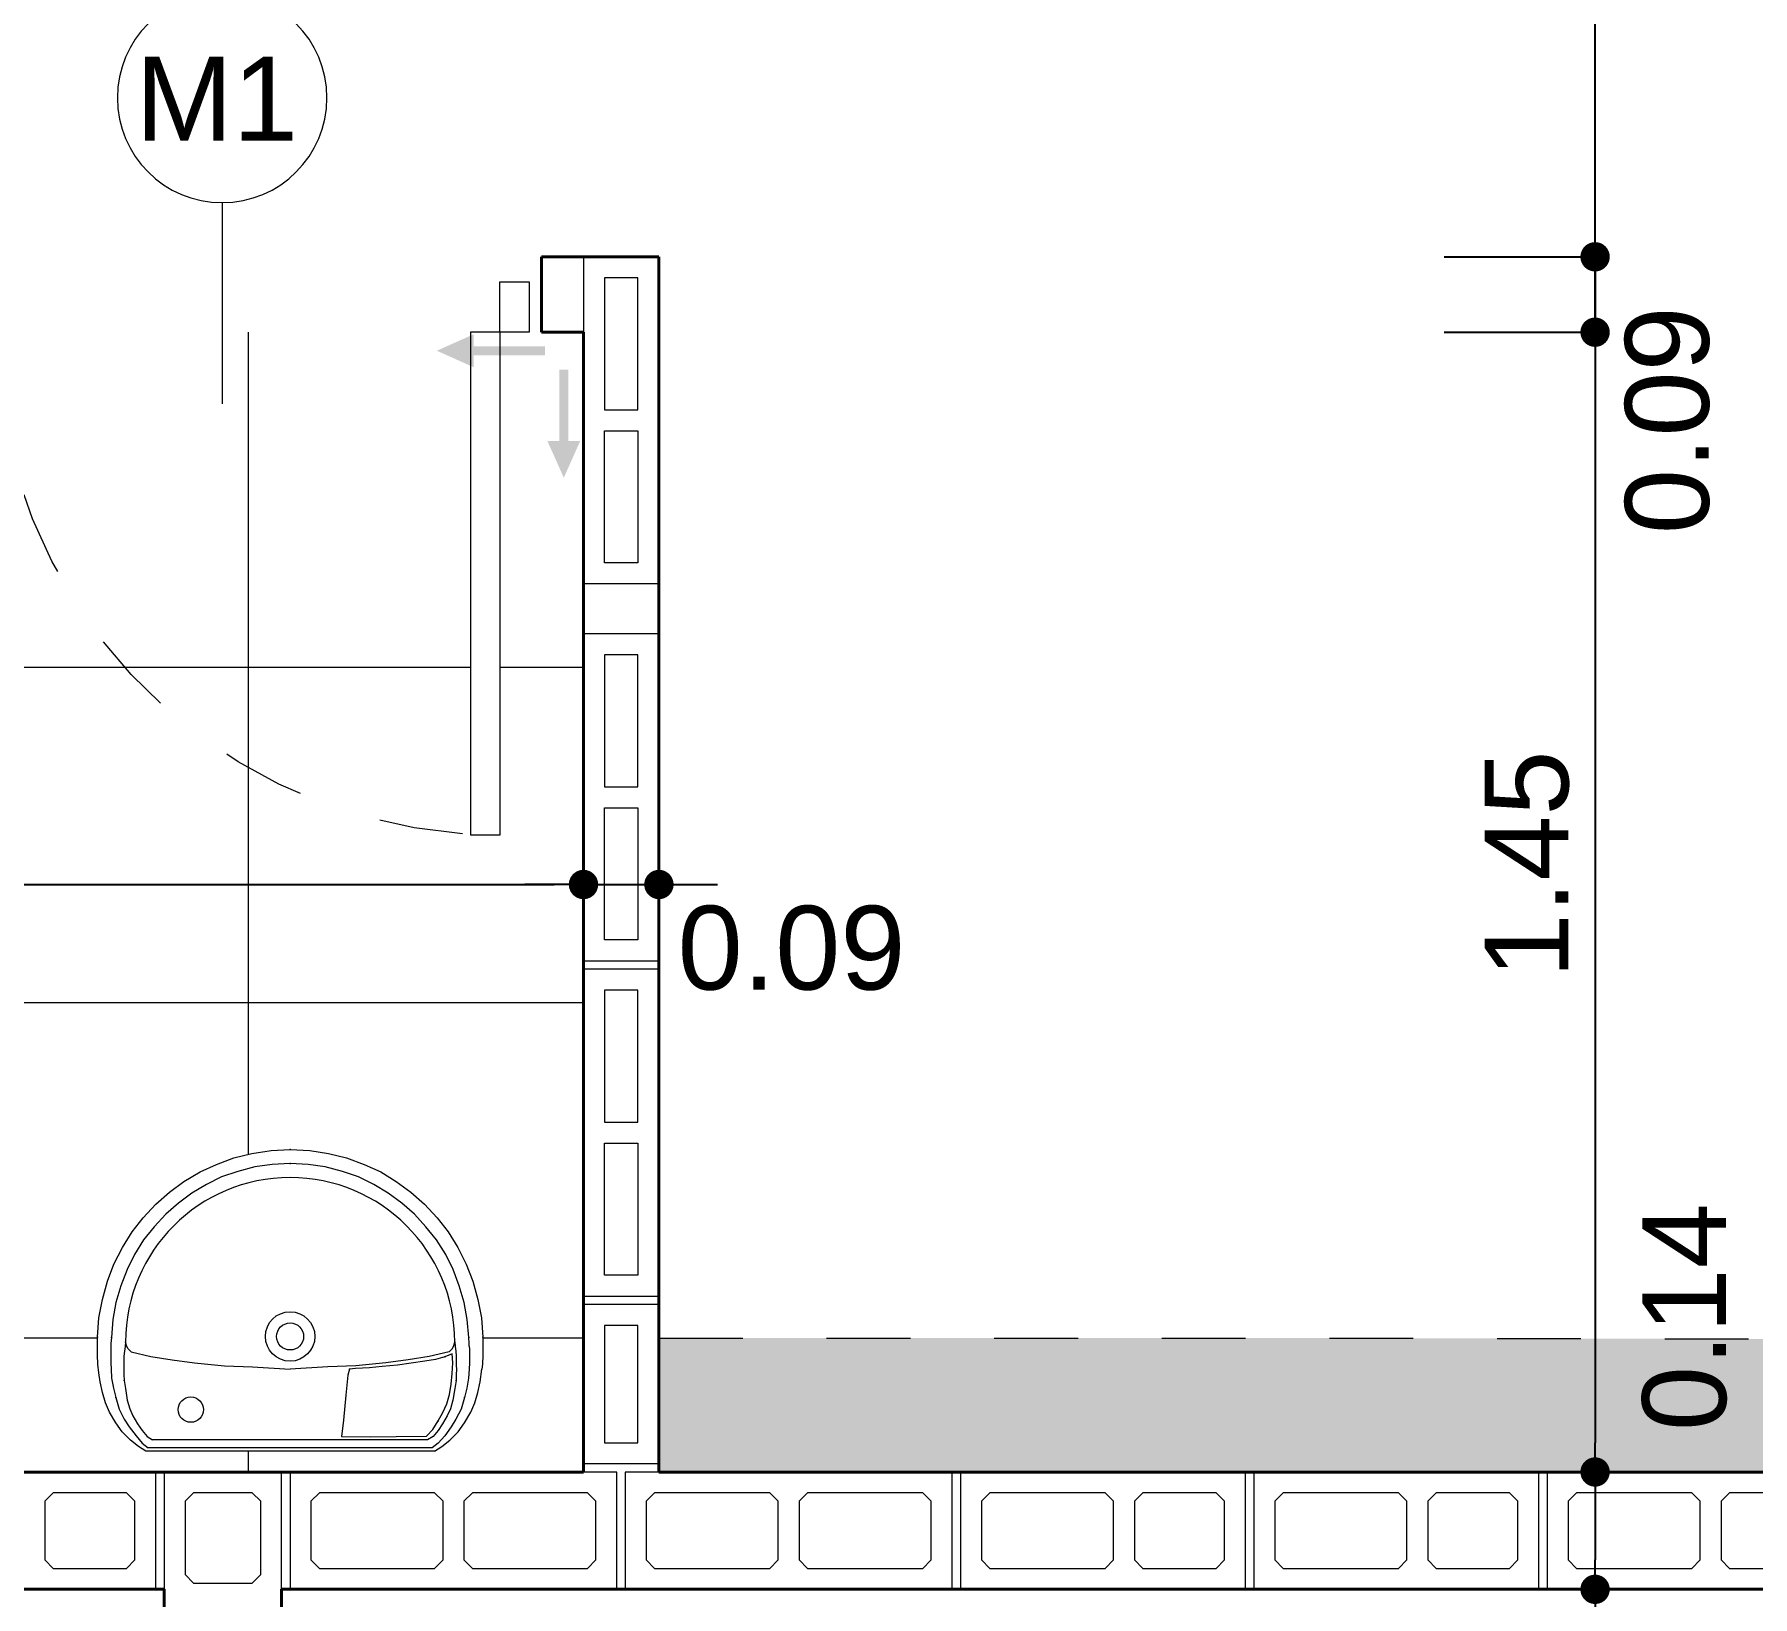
# Model space of a CAD drawing. Header units: millimetres. Extents: x 173 to 410, y -14 to 183.
# Drawn here: x 343.745 to 345.795, y -0.789 to 1.075 of the extents above; entities that cross this region are included whole.
import ezdxf
from ezdxf.enums import TextEntityAlignment as Align

# ---------------------------------------------------------------- set-up
doc = ezdxf.new("R2010")
doc.units = ezdxf.units.MM
doc.linetypes.add('HIDDEN', pattern=[0.05, 0.025, -0.025])
doc.layers.get('0').update_dxf_attribs({"color": 4})
for name, color, linetype, lineweight in [('ARQ Alvenaria', 201, 'Continuous', 40), ('ARQ Anotações', 2, 'Continuous', 5), ('ARQ Caixilharia', 140, 'Continuous', 9), ('ARQ Equipamento', 4, 'Continuous', 18), ('ARQ Hachuras', 8, 'Continuous', 5), ('ARQ Projeções', 144, 'HIDDEN', 5)]:
    doc.layers.add(name, color=color, linetype=linetype, lineweight=lineweight)
doc.layers.add('ARQ Forros', color=7, linetype='HIDDEN', lineweight=5, true_color=0xcacaca)
doc.layers.add('ARQ Pisos', color=9, linetype='Continuous', lineweight=5, true_color=0x808080)
doc.styles.get("Standard").update_dxf_attribs({"font": 'arial.ttf'})
doc.dimstyles.new('Executivo 1-50', dxfattribs={"dimtxt": 0.1, "dimasz": 0.035, "dimexe": 0, "dimexo": 0.0625, "dimgap": 0.03, "dimtad": 1, "dimzin": 0, "dimdsep": 46, "dimtxsty": 'Standard', "dimblk": 'DOT', "dimcen": 0.09, "dimclrd": 8, "dimclre": 8, "dimadec": 0, "dimazin": 0, "dimtfac": 1, "dimtix": 1, "dimtmove": 2, "dimatfit": 3, "dimldrblk": 'DOT', "dimfxl": 0.18, "dimfxlon": 1, "dimtolj": 1, "dimtzin": 0, "dimarcsym": 0})

# ---------------------------------------------------------------- blocks, each defined once
blk = doc.blocks.new('L910')
at = {"layer": 'ARQ Equipamento', "lineweight": 13}
for p, q in [((-0.1723, 0), (-0.181, -0.0056)), ((-0.1723, 0), (0.1723, 0)), ((0.1723, 0), (0.181, -0.0056)), ((-0.1905, -0.0128), (-0.2004, -0.0231)), ((-0.1922, -0.0287), (-0.1846, -0.0182)), ((-0.181, -0.0056), (-0.1905, -0.0128)), ((-0.1846, -0.0182), (-0.1767, -0.0094)), ((-0.1767, -0.0094), (-0.1694, -0.0038)), ((-0.1766, -0.0245), (-0.1706, -0.0173)), ((-0.1706, -0.0173), (-0.164, -0.0134)), ((-0.1627, -0.0176), (-0.1703, -0.0257)), ((-0.1694, -0.0038), (0.1694, -0.0038)), ((-0.164, -0.0134), (0.164, -0.0134)), ((-0.1266, -0.0172), (-0.1627, -0.0176)), ((-0.0955, -0.0169), (-0.1266, -0.0172)), ((-0.0613, -0.0172), (-0.0955, -0.0169)), ((-0.0635, -0.0367), (-0.0613, -0.0172)), ((0.1706, -0.0173), (0.164, -0.0134)), ((0.1767, -0.0094), (0.1694, -0.0038)), ((0.1766, -0.0245), (0.1706, -0.0173)), ((0.1836, -0.018), (0.1767, -0.0094)), ((0.181, -0.0056), (0.1905, -0.0128)), ((0.1922, -0.0287), (0.1836, -0.018)), ((0.1905, -0.0128), (0.2004, -0.0231)), ((-0.2079, -0.0338), (-0.2155, -0.0464)), ((-0.2004, -0.0231), (-0.2079, -0.0338)), ((-0.2039, -0.0501), (-0.1978, -0.0382)), ((-0.1978, -0.0382), (-0.1922, -0.0287)), ((-0.1875, -0.042), (-0.1819, -0.0323)), ((-0.1766, -0.0361), (-0.1822, -0.0458)), ((-0.1819, -0.0323), (-0.1766, -0.0245)), ((-0.1703, -0.0257), (-0.1766, -0.0361)), ((-0.0663, -0.0668), (-0.0635, -0.0367)), ((0.1819, -0.0323), (0.1766, -0.0245)), ((0.1875, -0.042), (0.1819, -0.0323)), ((0.1978, -0.0382), (0.1922, -0.0287)), ((0.2039, -0.0501), (0.1978, -0.0382)), ((0.2004, -0.0231), (0.2079, -0.0338)), ((0.2079, -0.0338), (0.2155, -0.0464)), ((-0.2203, -0.0577), (-0.2239, -0.0699)), ((-0.2155, -0.0464), (-0.2203, -0.0577)), ((-0.2081, -0.064), (-0.2039, -0.0501)), ((-0.1966, -0.0746), (-0.1943, -0.0606)), ((-0.1943, -0.0606), (-0.1914, -0.0502)), ((-0.1914, -0.0502), (-0.1875, -0.042)), ((-0.1869, -0.0562), (-0.1901, -0.0675)), ((-0.1822, -0.0458), (-0.1869, -0.0562)), ((0.1914, -0.0502), (0.1875, -0.042)), ((0.1943, -0.0606), (0.1914, -0.0502)), ((0.1966, -0.0746), (0.1943, -0.0606)), ((0.2081, -0.064), (0.2039, -0.0501)), ((0.2155, -0.0464), (0.2203, -0.0577)), ((0.2203, -0.0577), (0.2239, -0.0699)), ((-0.2239, -0.0699), (-0.2266, -0.0827)), ((-0.213, -0.0869), (-0.2107, -0.0749)), ((-0.2107, -0.0749), (-0.2081, -0.064)), ((-0.1979, -0.0843), (-0.1966, -0.0746)), ((-0.192, -0.08), (-0.1932, -0.0926)), ((-0.1901, -0.0675), (-0.192, -0.08)), ((-0.0688, -0.0904), (-0.0663, -0.0668)), ((0.1979, -0.0843), (0.1966, -0.0746)), ((0.2107, -0.0749), (0.2081, -0.064)), ((0.213, -0.0869), (0.2107, -0.0749)), ((0.2239, -0.0699), (0.2266, -0.0827)), ((-0.2294, -0.1036), (-0.2287, -0.0979)), ((-0.2266, -0.0827), (-0.2287, -0.0979)), ((-0.2139, -0.1052), (-0.2135, -0.0978)), ((-0.2135, -0.0978), (-0.213, -0.0869)), ((-0.1985, -0.0974), (-0.1982, -0.0915)), ((-0.1982, -0.1024), (-0.1985, -0.0974)), ((-0.1982, -0.0915), (-0.1979, -0.0843)), ((-0.1982, -0.1078), (-0.1982, -0.1024)), ((-0.1932, -0.0926), (-0.1941, -0.1051)), ((-0.1282, -0.1026), (-0.11, -0.1007)), ((-0.1142, -0.1053), (-0.0784, -0.1016)), ((-0.11, -0.1007), (-0.0946, -0.0992)), ((-0.0946, -0.0992), (-0.0779, -0.0985)), ((-0.0784, -0.1016), (-0.045, -0.1003)), ((-0.0779, -0.0985), (-0.071, -0.0976)), ((-0.071, -0.0976), (-0.0688, -0.0904)), ((-0.045, -0.1003), (0, -0.0979)), ((0.045, -0.1003), (0, -0.0979)), ((0.0784, -0.1016), (0.045, -0.1003)), ((0.1142, -0.1053), (0.0784, -0.1016)), ((0.1982, -0.0915), (0.1979, -0.0843)), ((0.1985, -0.0974), (0.1982, -0.0915)), ((0.1982, -0.1024), (0.1985, -0.0974)), ((0.1982, -0.1078), (0.1982, -0.1024)), ((0.2135, -0.0978), (0.213, -0.0869)), ((0.2139, -0.1052), (0.2135, -0.0978)), ((0.2266, -0.0827), (0.2282, -0.0934)), ((0.2282, -0.0934), (0.2294, -0.1036)), ((-0.23, -0.1144), (-0.2294, -0.1036)), ((-0.23, -0.1252), (-0.23, -0.1144)), ((-0.214, -0.1138), (-0.2139, -0.1052)), ((-0.2139, -0.1214), (-0.214, -0.1138)), ((-0.2138, -0.1252), (-0.2139, -0.1214)), ((-0.1982, -0.1132), (-0.1982, -0.1078)), ((-0.1976, -0.1192), (-0.1982, -0.1132)), ((-0.197, -0.1246), (-0.1976, -0.1192)), ((-0.1933, -0.122), (-0.195, -0.1249)), ((-0.1941, -0.1051), (-0.1935, -0.1161)), ((-0.1935, -0.1161), (-0.1844, -0.1123)), ((-0.1897, -0.1184), (-0.1933, -0.122)), ((-0.1897, -0.1184), (-0.166, -0.113)), ((-0.1844, -0.1123), (-0.1734, -0.1092)), ((-0.1734, -0.1092), (-0.1609, -0.1073)), ((-0.166, -0.113), (-0.1407, -0.1087)), ((-0.1609, -0.1073), (-0.1445, -0.1048)), ((-0.1445, -0.1048), (-0.1282, -0.1026)), ((-0.1407, -0.1087), (-0.1142, -0.1053)), ((0.1407, -0.1087), (0.1142, -0.1053)), ((0.166, -0.113), (0.1407, -0.1087)), ((0.1897, -0.1184), (0.166, -0.113)), ((0.1897, -0.1184), (0.1933, -0.122)), ((0.1933, -0.122), (0.195, -0.1249)), ((0.197, -0.1246), (0.1976, -0.1192)), ((0.1976, -0.1192), (0.1982, -0.1132)), ((0.1982, -0.1132), (0.1982, -0.1078)), ((0.2138, -0.1252), (0.2139, -0.1214)), ((0.214, -0.1138), (0.2139, -0.1052)), ((0.2139, -0.1214), (0.214, -0.1138)), ((0.2294, -0.1036), (0.23, -0.1144)), ((0.23, -0.1144), (0.23, -0.1252)), ((-0.23, -0.136), (-0.23, -0.1252)), ((-0.2282, -0.1588), (-0.23, -0.136)), ((-0.2138, -0.1252), (-0.2138, -0.1282)), ((-0.2138, -0.1282), (-0.2132, -0.1354)), ((-0.2132, -0.1354), (-0.2114, -0.157)), ((-0.1964, -0.13), (-0.197, -0.1246)), ((-0.195, -0.1249), (-0.1964, -0.13)), ((0.195, -0.1249), (0.1964, -0.13)), ((0.1964, -0.13), (0.197, -0.1246)), ((0.2114, -0.157), (0.2132, -0.1354)), ((0.2132, -0.1354), (0.2138, -0.1282)), ((0.2138, -0.1282), (0.2138, -0.1252)), ((0.23, -0.136), (0.2282, -0.1588)), ((0.23, -0.1252), (0.23, -0.136)), ((-0.224, -0.181), (-0.2282, -0.1588)), ((-0.2114, -0.157), (-0.2078, -0.1774)), ((0.2078, -0.1774), (0.2114, -0.157)), ((0.2282, -0.1588), (0.224, -0.181)), ((-0.218, -0.2027), (-0.224, -0.181)), ((-0.2078, -0.1774), (-0.2018, -0.1973)), ((0.2018, -0.1973), (0.2078, -0.1774)), ((0.224, -0.181), (0.218, -0.2027)), ((-0.2102, -0.2231), (-0.218, -0.2027)), ((-0.2018, -0.1973), (-0.1946, -0.2165)), ((0.1946, -0.2165), (0.2018, -0.1973)), ((0.218, -0.2027), (0.2102, -0.2231)), ((-0.2, -0.2429), (-0.2102, -0.2231)), ((-0.1946, -0.2165), (-0.1856, -0.2345)), ((0.1856, -0.2345), (0.1946, -0.2165)), ((0.2102, -0.2231), (0.2, -0.2429)), ((-0.1886, -0.2615), (-0.2, -0.2429)), ((-0.1856, -0.2345), (-0.1748, -0.2519)), ((0.1748, -0.2519), (0.1856, -0.2345)), ((0.2, -0.2429), (0.1886, -0.2615)), ((-0.1754, -0.2783), (-0.1886, -0.2615)), ((-0.1748, -0.2519), (-0.1621, -0.2675)), ((0.1621, -0.2675), (0.1748, -0.2519)), ((0.1886, -0.2615), (0.1754, -0.2783)), ((-0.1603, -0.2945), (-0.1754, -0.2783)), ((-0.1621, -0.2675), (-0.1483, -0.2825)), ((-0.1483, -0.2825), (-0.1333, -0.2957)), ((0.1333, -0.2957), (0.1483, -0.2825)), ((0.1483, -0.2825), (0.1621, -0.2675)), ((0.1754, -0.2783), (0.1603, -0.2945)), ((-0.1441, -0.309), (-0.1603, -0.2945)), ((-0.1333, -0.2957), (-0.1171, -0.3078)), ((0.1171, -0.3078), (0.1333, -0.2957)), ((0.1603, -0.2945), (0.1441, -0.309)), ((-0.1267, -0.3216), (-0.1441, -0.309)), ((-0.1081, -0.333), (-0.1267, -0.3216)), ((-0.1171, -0.3078), (-0.0997, -0.318)), ((-0.0997, -0.318), (-0.0817, -0.327)), ((-0.0817, -0.327), (-0.0625, -0.3336)), ((0.0625, -0.3336), (0.0817, -0.327)), ((0.0817, -0.327), (0.0997, -0.318)), ((0.0997, -0.318), (0.1171, -0.3078)), ((0.1267, -0.3216), (0.1075, -0.333)), ((0.1441, -0.309), (0.1267, -0.3216)), ((-0.0883, -0.342), (-0.1081, -0.333)), ((-0.0673, -0.3498), (-0.0883, -0.342)), ((-0.0625, -0.3336), (-0.042, -0.339)), ((-0.042, -0.339), (-0.0216, -0.342)), ((-0.0216, -0.342), (0, -0.3432)), ((0, -0.3432), (0.0216, -0.342)), ((0.0216, -0.342), (0.042, -0.339)), ((0.042, -0.339), (0.0625, -0.3336)), ((0.0877, -0.342), (0.0673, -0.3498)), ((0.1075, -0.333), (0.0877, -0.342)), ((-0.0456, -0.3552), (-0.0673, -0.3498)), ((-0.0234, -0.3588), (-0.0456, -0.3552)), ((0, -0.36), (-0.0234, -0.3588)), ((0.0228, -0.3588), (0, -0.36)), ((0.0456, -0.3552), (0.0228, -0.3588)), ((0.0673, -0.3498), (0.0456, -0.3552))]:
    blk.add_line(p, q, dxfattribs=at)
for centre, radius in [((0.1185, -0.0494), 0.0151), ((0, -0.1367), 0.0295), ((0, -0.1367), 0.0161)]:
    blk.add_circle(centre, radius, dxfattribs=at)
blk.add_arc((0, -0.13), 0.1964, 180, 360, dxfattribs=at)
for p in [(-0.1766, -0.0361), (-0.2081, -0.064), (0.2081, -0.064), (-0.1979, -0.0843), (-0.071, -0.0976), (0.1979, -0.0843), (-0.1844, -0.1123), (-0.23, -0.136), (-0.2132, -0.1354), (-0.1964, -0.13), (0.1964, -0.13), (0.2132, -0.1354), (0.23, -0.136), (0, -0.3432), (0, -0.36)]:
    blk.add_point(p, dxfattribs=at)
blk = doc.blocks.new('_DOT')
at = {"color": 0, "linetype": 'ByBlock', "lineweight": -2}
blk.add_line((-0.5, 0), (-1, 0), dxfattribs=at)
at = {"color": 0, "linetype": 'ByBlock', "const_width": 0.5}
blk.add_lwpolyline([(-0.25, 0, 1), (0.25, 0, 1)], format="xyb", close=True, dxfattribs=at)
blk = doc.blocks.new('*D1937')
at = {"layer": 'ARQ Anotações', "color": 8, "lineweight": -2, "transparency": 16777216}
for p, q in [((342.1906, 0.2381), (342.1906, 0.0606)), ((342.2256, 0.0606), (344.3656, 0.0606)), ((344.4006, 0.0281), (344.4006, 0.0606))]:
    blk.add_line(p, q, dxfattribs=at)
at = {"layer": 'Defpoints', "color": 0, "transparency": 16777216}
for p in [(342.1906, 0.3006), (344.4006, 0.0606), (344.4006, -0.0344)]:
    blk.add_point(p, dxfattribs=at)
at = {"layer": 'ARQ Anotações', "color": 8, "lineweight": -2, "transparency": 16777216, "xscale": 0.035, "yscale": 0.035, "zscale": 0.035, "rotation": 180}
blk.add_blockref('_DOT', (342.1906, 0.0606), dxfattribs=at)
at = {"layer": 'ARQ Anotações', "color": 8, "lineweight": -2, "transparency": 16777216, "xscale": 0.035, "yscale": 0.035, "zscale": 0.035}
blk.add_blockref('_DOT', (344.4006, 0.0606), dxfattribs=at)
at = {"layer": 'ARQ Anotações', "color": 0, "transparency": 16777216, "insert": (343.2956, 0.1408), "char_height": 0.1, "attachment_point": 5}
blk.add_mtext('\\A1;2.21', dxfattribs=at)
blk = doc.blocks.new('*D1938')
at = {"layer": 'ARQ Anotações', "color": 8, "lineweight": -2, "transparency": 16777216}
for p, q in [((344.3656, 0.0606), (344.3306, 0.0606)), ((344.4006, 0.0281), (344.4006, 0.0606)), ((344.4006, 0.0606), (344.4906, 0.0606)), ((344.4906, 0.0281), (344.4906, 0.0606)), ((344.5256, 0.0606), (344.5606, 0.0606))]:
    blk.add_line(p, q, dxfattribs=at)
at = {"layer": 'Defpoints', "color": 0, "transparency": 16777216}
for p in [(344.4906, 0.0606), (344.4006, -0.0344), (344.4906, -0.0344)]:
    blk.add_point(p, dxfattribs=at)
at = {"layer": 'ARQ Anotações', "color": 8, "lineweight": -2, "transparency": 16777216, "xscale": 0.035, "yscale": 0.035, "zscale": 0.035}
blk.add_blockref('_DOT', (344.4006, 0.0606), dxfattribs=at)
at = {"layer": 'ARQ Anotações', "color": 8, "lineweight": -2, "transparency": 16777216, "xscale": 0.035, "yscale": 0.035, "zscale": 0.035, "rotation": 180}
blk.add_blockref('_DOT', (344.4906, 0.0606), dxfattribs=at)
at = {"layer": 'ARQ Anotações', "color": 0, "transparency": 16777216, "insert": (344.6488, -0.0155), "char_height": 0.1, "attachment_point": 5}
blk.add_mtext('\\A1;0.09', dxfattribs=at)
blk = doc.blocks.new('Folha 62')
at = {"lineweight": -2}
for p, q in [((0.3, 0.6), (0.265, 0.6)), ((0.265, 0), (0.265, 0.6)), ((0.3, 0), (0.3, 0.6)), ((-0.335, 0), (-0.3, 0)), ((-0.335, -0.06), (-0.335, 0)), ((-0.3, 0), (-0.3, -0.06)), ((0.3, 0), (0.265, 0)), ((0.335, 0), (0.3, 0)), ((0.3, 0), (0.3, -0.06)), ((0.335, -0.06), (0.335, 0)), ((-0.3, -0.06), (-0.335, -0.06)), ((0.3, -0.06), (0.335, -0.06))]:
    blk.add_line(p, q, dxfattribs=at)
at = {"layer": 'ARQ Projeções'}
blk.add_arc((0.3, 0), 0.6, 94.2369, 180, dxfattribs=at)
blk = doc.blocks.new('*D2035')
at = {"layer": 'ARQ Anotações', "color": 8, "lineweight": -2, "transparency": 16777216}
for p, q in [((345.6075, 0.8446), (345.6075, 0.8796)), ((345.4275, 0.8096), (345.6075, 0.8096)), ((345.6075, 0.7196), (345.6075, 0.8096)), ((345.4275, 0.7196), (345.6075, 0.7196)), ((345.6075, 0.6846), (345.6075, 0.6496))]:
    blk.add_line(p, q, dxfattribs=at)
at = {"layer": 'Defpoints', "color": 0, "transparency": 16777216}
for p in [(343.9456, 0.8096), (345.6075, 0.8096), (343.9306, 0.7196)]:
    blk.add_point(p, dxfattribs=at)
at = {"layer": 'ARQ Anotações', "color": 8, "lineweight": -2, "transparency": 16777216, "xscale": 0.035, "yscale": 0.035, "zscale": 0.035}
for p, rotation in [((345.6075, 0.8096), 270), ((345.6075, 0.7196), 90)]:
    blk.add_blockref('_DOT', p, dxfattribs=dict(at, rotation=rotation))
at = {"layer": 'ARQ Anotações', "color": 0, "transparency": 16777216, "insert": (345.6939, 0.6146), "char_height": 0.1, "attachment_point": 5, "rotation": 90}
blk.add_mtext('\\A1;0.09', dxfattribs=at)
blk = doc.blocks.new('*D2036')
at = {"layer": 'ARQ Anotações', "color": 8, "lineweight": -2, "transparency": 16777216}
for p, q in [((345.4275, 1.7196), (345.6075, 1.7196)), ((345.6075, 0.8446), (345.6075, 1.6846)), ((345.4275, 0.8096), (345.6075, 0.8096))]:
    blk.add_line(p, q, dxfattribs=at)
at = {"layer": 'Defpoints', "color": 0, "transparency": 16777216}
for p in [(344.3905, 1.7196), (345.6075, 1.7196), (343.9456, 0.8096)]:
    blk.add_point(p, dxfattribs=at)
at = {"layer": 'ARQ Anotações', "color": 8, "lineweight": -2, "transparency": 16777216, "xscale": 0.035, "yscale": 0.035, "zscale": 0.035}
for p, rotation in [((345.6075, 1.7196), 90), ((345.6075, 0.8096), 270)]:
    blk.add_blockref('_DOT', p, dxfattribs=dict(at, rotation=rotation))
at = {"layer": 'ARQ Anotações', "color": 0, "transparency": 16777216, "insert": (345.5264, 1.2646), "char_height": 0.1, "attachment_point": 5, "rotation": 90}
blk.add_mtext('\\A1;0.91', dxfattribs=at)
blk = doc.blocks.new('paginacao')
for points in [[(-99, 275), (-59.8, 362.8), (-20.5, 275)], [(-70.3, 275), (-49.2, 275), (-70.3, 104.7), (-49.2, 104.7)], [(-275, 99.1), (-362.7, 59.8), (-275, 20.6)], [(-275, 70.4), (-275, 49.3), (-104.6, 70.4), (-104.6, 49.3)]]:
    blk.add_solid(points)
blk = doc.blocks.new('*D2119')
at = {"layer": 'ARQ Anotações', "color": 8, "lineweight": -2, "transparency": 16777216}
for p, q in [((343.102, -0.7804), (342.922, -0.7804)), ((342.922, -2.3054), (342.922, -0.8154)), ((342.983, -2.3404), (342.922, -2.3404))]:
    blk.add_line(p, q, dxfattribs=at)
at = {"layer": 'Defpoints', "color": 0, "transparency": 16777216}
for p in [(342.922, -0.7804), (346.2505, -0.7804), (343.0455, -2.3404)]:
    blk.add_point(p, dxfattribs=at)
at = {"layer": 'ARQ Anotações', "color": 8, "lineweight": -2, "transparency": 16777216, "xscale": 0.035, "yscale": 0.035, "zscale": 0.035}
for p, rotation in [((342.922, -0.7804), 90), ((342.922, -2.3404), 270)]:
    blk.add_blockref('_DOT', p, dxfattribs=dict(at, rotation=rotation))
at = {"layer": 'ARQ Anotações', "color": 0, "lineweight": 13, "transparency": 16777216, "insert": (342.841, -1.5604), "char_height": 0.1, "attachment_point": 5, "rotation": 90}
blk.add_mtext('\\A1;1.56', dxfattribs=at)
blk = doc.blocks.new('Window-Door Marker - 70_27')
at = {"color": 8}
blk.add_line((0, 0.1), (0, -0.14), dxfattribs=at)
blk.add_circle((0, 0.225), 0.125, dxfattribs=at)
blk.add_attdef('AC_MarkerText_1', text='', height=0.1, rotation=180).set_placement((0.1037, 0.3036), align=Align.BOTTOM_LEFT)
blk = doc.blocks.new('*D2271')
at = {"layer": 'ARQ Anotações', "color": 8, "lineweight": -2, "transparency": 16777216}
for p, q in [((345.4275, 0.8096), (345.6075, 0.8096)), ((345.6075, 0.7746), (345.6075, -0.6054)), ((345.4275, -0.6404), (345.6075, -0.6404))]:
    blk.add_line(p, q, dxfattribs=at)
at = {"layer": 'Defpoints', "color": 0, "transparency": 16777216}
for p in [(343.9456, 0.8096), (344.4906, -0.6404), (345.6075, -0.6404)]:
    blk.add_point(p, dxfattribs=at)
at = {"layer": 'ARQ Anotações', "color": 8, "lineweight": -2, "transparency": 16777216, "xscale": 0.035, "yscale": 0.035, "zscale": 0.035}
for p, rotation in [((345.6075, 0.8096), 90), ((345.6075, -0.6404), 270)]:
    blk.add_blockref('_DOT', p, dxfattribs=dict(at, rotation=rotation))
at = {"layer": 'ARQ Anotações', "color": 0, "transparency": 16777216, "insert": (345.5264, 0.0846), "char_height": 0.1, "attachment_point": 5, "rotation": 90}
blk.add_mtext('\\A1;1.45', dxfattribs=at)
blk = doc.blocks.new('*D2272')
at = {"layer": 'ARQ Anotações', "color": 8, "lineweight": -2, "transparency": 16777216}
for p, q in [((345.4275, -0.6404), (345.6075, -0.6404)), ((345.6075, -0.6754), (345.6075, -0.7454)), ((345.7875, -0.7804), (345.6075, -0.7804))]:
    blk.add_line(p, q, dxfattribs=at)
at = {"layer": 'Defpoints', "color": 0, "transparency": 16777216}
for p in [(344.4906, -0.6404), (345.6075, -0.7804), (346.6005, -0.7804)]:
    blk.add_point(p, dxfattribs=at)
at = {"layer": 'ARQ Anotações', "color": 8, "lineweight": -2, "transparency": 16777216, "xscale": 0.035, "yscale": 0.035, "zscale": 0.035}
for p, rotation in [((345.6075, -0.6404), 90), ((345.6075, -0.7804), 270)]:
    blk.add_blockref('_DOT', p, dxfattribs=dict(at, rotation=rotation))
at = {"layer": 'ARQ Anotações', "color": 0, "transparency": 16777216, "insert": (345.7145, -0.4556), "char_height": 0.1, "attachment_point": 5, "rotation": 90}
blk.add_mtext('\\A1;0.14', dxfattribs=at)
blk = doc.blocks.new('*D2273')
at = {"layer": 'ARQ Anotações', "color": 8, "lineweight": -2, "transparency": 16777216}
for p, q in [((345.7875, -0.7804), (345.6075, -0.7804)), ((345.6075, -0.8154), (345.6075, -1.9554)), ((345.4275, -1.9904), (345.6075, -1.9904))]:
    blk.add_line(p, q, dxfattribs=at)
at = {"layer": 'Defpoints', "color": 0, "transparency": 16777216}
for p in [(346.6005, -0.7804), (345.3205, -1.9904), (345.6075, -1.9904)]:
    blk.add_point(p, dxfattribs=at)
at = {"layer": 'ARQ Anotações', "color": 8, "lineweight": -2, "transparency": 16777216, "xscale": 0.035, "yscale": 0.035, "zscale": 0.035}
for p, rotation in [((345.6075, -0.7804), 90), ((345.6075, -1.9904), 270)]:
    blk.add_blockref('_DOT', p, dxfattribs=dict(at, rotation=rotation))
at = {"layer": 'ARQ Anotações', "color": 0, "transparency": 16777216, "insert": (345.4783, -1.6078), "char_height": 0.1, "attachment_point": 5, "rotation": 90}
blk.add_mtext('\\A1;1.21', dxfattribs=at)
blk = doc.blocks.new('*D2277')
at = {"layer": 'ARQ Anotações', "color": 8, "lineweight": -2, "transparency": 16777216}
for p, q in [((342.9906, -0.8172), (342.9906, -0.9972)), ((343.9005, -0.8429), (343.9005, -0.9972)), ((343.0256, -0.9972), (343.8655, -0.9972))]:
    blk.add_line(p, q, dxfattribs=at)
at = {"layer": 'Defpoints', "color": 0, "transparency": 16777216}
for p in [(342.9906, -0.6404), (343.9005, -0.7804), (343.9005, -0.9972)]:
    blk.add_point(p, dxfattribs=at)
at = {"layer": 'ARQ Anotações', "color": 8, "lineweight": -2, "transparency": 16777216, "xscale": 0.035, "yscale": 0.035, "zscale": 0.035, "rotation": 180}
blk.add_blockref('_DOT', (342.9906, -0.9972), dxfattribs=at)
at = {"layer": 'ARQ Anotações', "color": 8, "lineweight": -2, "transparency": 16777216, "xscale": 0.035, "yscale": 0.035, "zscale": 0.035}
blk.add_blockref('_DOT', (343.9005, -0.9972), dxfattribs=at)
at = {"layer": 'ARQ Anotações', "color": 0, "transparency": 16777216, "insert": (343.4455, -0.9162), "char_height": 0.1, "attachment_point": 5}
blk.add_mtext('\\A1;0.91', dxfattribs=at)

msp = doc.modelspace()

# ---------------------------------------------------------------- hatches: boundary and pattern name
at = {"layer": 'ARQ Forros'}
h = msp.add_hatch(color=256, dxfattribs=at)
h.dxf.hatch_style = 1
h.paths.add_polyline_path([(350.3005, 0.1396), (350.3005, 0.2896), (350.4506, 0.2896), (350.4506, -0.6404), (344.4906, -0.6404), (344.4906, -0.4807), (345.2906, -0.4807), (350.3006, -0.4901)])
at = {"layer": 'ARQ Pisos'}
h = msp.add_hatch(dxfattribs=at)
h.set_pattern_fill('NET', color=256, scale=3.2)
h.set_pattern_definition([(0, (344.4006, 0.71957), (0, 0.4), []), (90, (344.4006, 0.71957), (-0.4, 2e-17), [])])
h.paths.add_polyline_path([(343.6506, 0.7196), (342.9906, 0.7196), (342.9906, -0.4004), (342.9906, -0.6404), (343.1406, -0.6404), (343.1506, -0.6404), (343.1506, -0.6404), (343.5406, -0.6404), (343.5505, -0.6404), (343.5505, -0.6404), (343.8905, -0.6404), (344.4006, -0.6404), (344.4006, 0.7196), (344.3506, 0.7196), (344.3006, 0.7196), (344.3006, 0.1196), (344.2656, 0.1196), (344.2656, 0.7196)])
h.paths.add_polyline_path([(343.4209, 0.0544, -0.276065), (343.5836, -0.0528, -0.191463), (343.596, -0.2407, 0.000718), (343.5642, -0.3172, 0.045693), (343.528, -0.4515), (343.6242, -0.4515), (343.6321, -0.4529), (343.6386, -0.4572), (343.6428, -0.4637), (343.6443, -0.4715), (343.6443, -0.5954), (343.6428, -0.6032), (343.6386, -0.6097), (343.6321, -0.614), (343.6242, -0.6154), (343.2169, -0.6154), (343.2091, -0.614), (343.2033, -0.6097), (343.199, -0.6032), (343.1976, -0.5954), (343.1976, -0.4715), (343.199, -0.4637), (343.2033, -0.4572), (343.2091, -0.4529), (343.2169, -0.4515), (343.3139, -0.4515, 0.045693), (343.2777, -0.3172, 0.000718), (343.2459, -0.2406, -0.191463), (343.2583, -0.0528, -0.276065)], flags=16)
h.paths.add_polyline_path([(343.4209, 0.0045, -0.124451), (343.4701, -0.0079, -0.105729), (343.5153, -0.0464, -0.086876), (343.5437, -0.101, -0.077041), (343.5543, -0.1694, -0.077041), (343.5437, -0.2379, -0.086876), (343.5153, -0.2924, -0.105729), (343.4701, -0.331, -0.124451), (343.4209, -0.3434, -0.124451), (343.3718, -0.331, -0.105729), (343.3266, -0.2924, -0.086876), (343.2982, -0.2379, -0.077041), (343.2876, -0.1694, -0.077041), (343.2982, -0.101, -0.086876), (343.3266, -0.0464, -0.105729), (343.3718, -0.0079, -0.124451)], flags=0)
h.paths.add_polyline_path([(343.4209, -0.0036, -0.124451), (343.4669, -0.0152, -0.105729), (343.5097, -0.0517, -0.086876), (343.5368, -0.1038, -0.077041), (343.547, -0.1694, -0.077041), (343.5368, -0.2351, -0.086876), (343.5097, -0.2872, -0.105729), (343.4669, -0.3237, -0.124451), (343.4209, -0.3353, -0.124451), (343.375, -0.3237, -0.105729), (343.3322, -0.2872, -0.086876), (343.305, -0.2351, -0.077041), (343.2949, -0.1694, -0.077041), (343.305, -0.1038, -0.086876), (343.3322, -0.0517, -0.105729), (343.375, -0.0152, -0.124451)], flags=0)
h.paths.add_polyline_path([(343.461, -0.1931), (343.461, -0.2704), (343.4202, -0.2704), (343.3801, -0.2704), (343.3801, -0.1931, -1)], flags=0)
h.paths.add_polyline_path([(343.344, -0.3846, -1), (343.329, -0.3846, -1)], flags=0)
h.paths.add_polyline_path([(343.5122, -0.3846, -1), (343.4972, -0.3846, -1)], flags=0)
h.paths.add_polyline_path([(343.4425, -0.5334, -1), (343.3994, -0.5334, -1)], flags=0)
h.paths.add_polyline_path([(343.4389, -0.5334, -1), (343.4029, -0.5334, -1)], flags=0)
h.paths.add_polyline_path([(343.8902, -0.3209), (343.9065, -0.3065), (343.9239, -0.2938), (343.9431, -0.2824), (343.9629, -0.2734), (343.9833, -0.2656), (344.0049, -0.2602), (344.0278, -0.2566), (344.0506, -0.2554), (344.074, -0.2566), (344.0962, -0.2602), (344.1178, -0.2656), (344.1389, -0.2734), (344.1587, -0.2824), (344.1773, -0.2938), (344.1947, -0.3065), (344.2109, -0.3209), (344.2259, -0.3371), (344.2391, -0.3539), (344.2506, -0.3725), (344.2608, -0.3923), (344.2686, -0.4127), (344.2746, -0.4344), (344.2788, -0.4566), (344.2806, -0.4794), (344.2806, -0.4902), (344.2806, -0.501), (344.28, -0.5118), (344.2793, -0.5176), (344.2772, -0.5327), (344.2745, -0.5455), (344.2709, -0.5577), (344.2661, -0.569), (344.2585, -0.5816), (344.2509, -0.5923), (344.2411, -0.6026), (344.2316, -0.6098), (344.2229, -0.6154), (343.8782, -0.6154), (343.8695, -0.6098), (343.8601, -0.6026), (343.8502, -0.5924), (343.8427, -0.5816), (343.8351, -0.5691), (343.8303, -0.5577), (343.8267, -0.5455), (343.824, -0.5327), (343.8224, -0.522), (343.8212, -0.5118), (343.8206, -0.501), (343.8206, -0.4902), (343.8206, -0.4794), (343.8224, -0.4566), (343.8266, -0.4344), (343.8326, -0.4127), (343.8404, -0.3923), (343.8506, -0.3725), (343.862, -0.3539), (343.8752, -0.3371)], flags=16)
h.paths.add_polyline_path([(344.247, -0.4854), (344.2476, -0.4908), (344.2482, -0.4962), (344.2488, -0.5022), (344.2488, -0.5076), (344.2488, -0.513), (344.2491, -0.518), (344.2488, -0.5239), (344.2485, -0.5311), (344.2472, -0.5408), (344.2449, -0.5548), (344.242, -0.5652), (344.2381, -0.5735), (344.2325, -0.5831), (344.2272, -0.5909), (344.2212, -0.5981), (344.2146, -0.602), (343.8865, -0.602), (343.88, -0.5981), (343.874, -0.5909), (343.8687, -0.5831), (343.863, -0.5735), (343.8592, -0.5652), (343.8563, -0.5548), (343.854, -0.5408), (343.8527, -0.5311), (343.8524, -0.5239), (343.8521, -0.518), (343.8524, -0.513), (343.8524, -0.5076), (343.8524, -0.5022), (343.853, -0.4962), (343.8536, -0.4908), (343.8542, -0.4854, -1)], flags=0)
h.paths.add_polyline_path([(344.0801, -0.4787, -1), (344.0211, -0.4787, -1)], flags=0)
h.paths.add_polyline_path([(343.9472, -0.566, -1), (343.917, -0.566, -1)], flags=0)
h.paths.add_polyline_path([(344.0667, -0.4787, -1), (344.0345, -0.4787, -1)], flags=0)
h.paths.add_polyline_path([(344.1216, -0.5178), (344.1285, -0.5169), (344.1452, -0.5163), (344.1606, -0.5147), (344.1788, -0.5128), (344.1951, -0.5106), (344.2114, -0.5081), (344.224, -0.5062), (344.235, -0.5031), (344.2441, -0.4993), (344.2447, -0.5103), (344.2438, -0.5228), (344.2425, -0.5354), (344.2406, -0.548), (344.2375, -0.5593), (344.2328, -0.5696), (344.2271, -0.5793), (344.2209, -0.5897), (344.2133, -0.5979), (344.1772, -0.5982), (344.1461, -0.5985), (344.1119, -0.5982), (344.1141, -0.5787), (344.1169, -0.5486), (344.1194, -0.525)], flags=0)

# ---------------------------------------------------------------- linework, layer by layer
at = {"layer": 'ARQ Alvenaria'}
for p, q in [((344.3506, 0.8096), (344.3506, 0.7196)), ((344.4906, 0.8096), (344.3506, 0.8096)), ((344.4906, -0.6404), (344.4906, 0.8096)), ((344.3506, 0.7196), (344.4006, 0.7196)), ((344.4006, 0.7196), (344.4006, -0.6404)), ((344.4006, -0.6404), (342.9906, -0.6404)), ((349.0005, -0.6404), (344.4906, -0.6404)), ((342.1906, -0.7804), (343.9005, -0.7804)), ((343.9005, -0.7804), (343.9005, -2.3404)), ((344.0405, -0.7804), (346.6005, -0.7804)), ((344.0405, -2.5304), (344.0405, -0.7804))]:
    msp.add_line(p, q, dxfattribs=at)
at = {"layer": 'ARQ Forros'}
msp.add_lwpolyline([(350.3005, 0.1396), (350.3005, 0.2896), (350.4506, 0.2896), (350.4506, -0.6404), (344.4906, -0.6404), (344.4906, -0.4807), (345.2906, -0.4807), (350.3006, -0.4901)], close=True, dxfattribs=at)
at = {"layer": 'ARQ Hachuras'}
for p, q in [((344.4006, -0.4404), (344.4006, -0.6304)), ((344.4906, -0.4404), (344.4006, -0.4404)), ((344.4906, -0.6304), (344.4906, -0.4404)), ((344.4256, -0.4654), (344.4256, -0.6054)), ((344.4656, -0.4654), (344.4256, -0.4654)), ((344.4656, -0.6054), (344.4656, -0.4654)), ((344.4256, -0.6054), (344.4656, -0.6054)), ((344.4006, -0.6304), (344.4906, -0.6304))]:
    msp.add_line(p, q, dxfattribs=at)
at = {"layer": 'ARQ Hachuras', "flags": 128}
for points in [[(344.4006, 0.8096), (344.4006, 0.4196), (344.4906, 0.4196), (344.4906, 0.8096)], [(344.4656, 0.7846), (344.4256, 0.7846), (344.4256, 0.6271), (344.4656, 0.6271)], [(344.4656, 0.4446), (344.4256, 0.4446), (344.4256, 0.6021), (344.4656, 0.6021)], [(344.4006, 0.3596), (344.4006, -0.0304), (344.4906, -0.0304), (344.4906, 0.3596)], [(344.4656, 0.3346), (344.4256, 0.3346), (344.4256, 0.1771), (344.4656, 0.1771)], [(344.4656, -0.0054), (344.4256, -0.0054), (344.4256, 0.1521), (344.4656, 0.1521)], [(344.4006, -0.0404), (344.4006, -0.4304), (344.4906, -0.4304), (344.4906, -0.0404)], [(344.4656, -0.0654), (344.4256, -0.0654), (344.4256, -0.2229), (344.4656, -0.2229)], [(344.4656, -0.4054), (344.4256, -0.4054), (344.4256, -0.2479), (344.4656, -0.2479)], [(343.8905, -0.6404), (343.5505, -0.6404), (343.5505, -0.7804), (343.8905, -0.7804)], [(343.9005, -0.6404), (343.9005, -0.9804), (344.0405, -0.9804), (344.0405, -0.6404)], [(344.4405, -0.6404), (344.0505, -0.6404), (344.0505, -0.7804), (344.4405, -0.7804)], [(344.8405, -0.6404), (344.4505, -0.6404), (344.4505, -0.7804), (344.8405, -0.7804)], [(345.1905, -0.6404), (344.8505, -0.6404), (344.8505, -0.7804), (345.1905, -0.7804)], [(345.5405, -0.6404), (345.2005, -0.6404), (345.2005, -0.7804), (345.5405, -0.7804)], [(345.8905, -0.6404), (345.5505, -0.6404), (345.5505, -0.7804), (345.8905, -0.7804)], [(343.8655, -0.6754), (343.8555, -0.6654), (343.768, -0.6654), (343.758, -0.6754), (343.758, -0.7454), (343.768, -0.7554), (343.8555, -0.7554), (343.8655, -0.7454)], [(343.9355, -0.6654), (343.9255, -0.6754), (343.9255, -0.7629), (343.9355, -0.7729), (344.0055, -0.7729), (344.0155, -0.7629), (344.0155, -0.6754), (344.0055, -0.6654)], [(344.233, -0.6754), (344.223, -0.6654), (344.0855, -0.6654), (344.0755, -0.6754), (344.0755, -0.7454), (344.0855, -0.7554), (344.223, -0.7554), (344.233, -0.7454)], [(344.4155, -0.6754), (344.4055, -0.6654), (344.268, -0.6654), (344.258, -0.6754), (344.258, -0.7454), (344.268, -0.7554), (344.4055, -0.7554), (344.4155, -0.7454)], [(344.633, -0.6754), (344.623, -0.6654), (344.4855, -0.6654), (344.4755, -0.6754), (344.4755, -0.7454), (344.4855, -0.7554), (344.623, -0.7554), (344.633, -0.7454)], [(344.8155, -0.6754), (344.8055, -0.6654), (344.668, -0.6654), (344.658, -0.6754), (344.658, -0.7454), (344.668, -0.7554), (344.8055, -0.7554), (344.8155, -0.7454)], [(345.033, -0.6754), (345.023, -0.6654), (344.8855, -0.6654), (344.8755, -0.6754), (344.8755, -0.7454), (344.8855, -0.7554), (345.023, -0.7554), (345.033, -0.7454)], [(345.1655, -0.6754), (345.1555, -0.6654), (345.068, -0.6654), (345.058, -0.6754), (345.058, -0.7454), (345.068, -0.7554), (345.1555, -0.7554), (345.1655, -0.7454)], [(345.383, -0.6754), (345.373, -0.6654), (345.2355, -0.6654), (345.2255, -0.6754), (345.2255, -0.7454), (345.2355, -0.7554), (345.373, -0.7554), (345.383, -0.7454)], [(345.5155, -0.6754), (345.5055, -0.6654), (345.418, -0.6654), (345.408, -0.6754), (345.408, -0.7454), (345.418, -0.7554), (345.5055, -0.7554), (345.5155, -0.7454)], [(345.733, -0.6754), (345.723, -0.6654), (345.5855, -0.6654), (345.5755, -0.6754), (345.5755, -0.7454), (345.5855, -0.7554), (345.723, -0.7554), (345.733, -0.7454)], [(345.8655, -0.6754), (345.8555, -0.6654), (345.768, -0.6654), (345.758, -0.6754), (345.758, -0.7454), (345.768, -0.7554), (345.8555, -0.7554), (345.8655, -0.7454)]]:
    msp.add_lwpolyline(points, close=True, dxfattribs=at)

# ---------------------------------------------------------------- block references
at = {"layer": 'ARQ Anotações'}
ref = msp.add_blockref('Window-Door Marker - 70_27', (343.9695, 0.7742), dxfattribs=dict(at, xscale=-1))
ref.add_attrib('AC_MarkerText_1', 'M1', dxfattribs={"layer": '0', "height": 0.1}).set_placement((343.8659, 0.9182), align=Align.BOTTOM_LEFT)
at = {"layer": 'ARQ Anotações', "xscale": -0.0005, "yscale": 0.0005, "zscale": 0.0005, "rotation": 180}
msp.add_blockref('paginacao', (344.407, 0.7274), dxfattribs=at)
at = {"layer": 'ARQ Caixilharia', "xscale": -1, "rotation": 179.9999961833743}
msp.add_blockref('Folha 62', (344.0006, 0.7196), dxfattribs=at)
at = {"layer": 'ARQ Equipamento', "rotation": 180.000200677097}
msp.add_blockref('L910', (344.0506, -0.6154), dxfattribs=at)

# ---------------------------------------------------------------- dimensions: what is measured, and where the dimension line sits
at = {"layer": 'ARQ Anotações'}
for base, p1, p2, angle, picture, middle in [((345.6075, 1.7196), (343.9456, 0.8096), (344.3905, 1.7196), 90, '*D2036', (345.5264, 1.2646)), ((345.6075, -0.6404), (343.9456, 0.8096), (344.4906, -0.6404), 90, '*D2271', (345.5264, 0.0846)), ((344.4006, 0.0606), (342.1906, 0.3006), (344.4006, -0.0344), 0, '*D1937', (343.2956, 0.1408))]:
    dim = msp.add_linear_dim(base=base, p1=p1, p2=p2, angle=angle, dimstyle='Executivo 1-50', dxfattribs=at)
    dim.commit()
    dim.dimension.update_dxf_attribs({"geometry": picture, "text_midpoint": middle})
for base, p1, p2, angle, picture, middle in [((345.6075, 0.8096), (343.9306, 0.7196), (343.9456, 0.8096), 90, '*D2035', (345.6939, 0.6146)), ((344.4906, 0.0606), (344.4006, -0.0344), (344.4906, -0.0344), 0, '*D1938', (344.6488, -0.0155)), ((345.6075, -0.7804), (344.4906, -0.6404), (346.6005, -0.7804), 90, '*D2272', (345.7145, -0.4556)), ((345.6075, -1.9904), (346.6005, -0.7804), (345.3205, -1.9904), 90, '*D2273', (345.4783, -1.6078))]:
    dim = msp.add_linear_dim(base=base, p1=p1, p2=p2, angle=angle, dimstyle='Executivo 1-50', dxfattribs=at)
    dim.commit()
    dim.dimension.update_dxf_attribs({"geometry": picture, "text_midpoint": middle, "dimtype": 160})
dim = msp.add_linear_dim(base=(343.9005, -0.9972), p1=(342.9906, -0.6404), p2=(343.9005, -0.7804), dimstyle='Executivo 1-50', dxfattribs=at)
dim.commit()
dim.dimension.update_dxf_attribs({"geometry": '*D2277', "text_midpoint": (343.4455, -0.9162)})
at = {"layer": 'ARQ Anotações', "lineweight": 13}
dim = msp.add_linear_dim(base=(342.922, -0.7804), p1=(343.0455, -2.3404), p2=(346.2505, -0.7804), angle=90, dimstyle='Executivo 1-50', dxfattribs=at)
dim.commit()
dim.dimension.update_dxf_attribs({"geometry": '*D2119', "text_midpoint": (342.841, -1.5604)})

doc.saveas('drawing.dxf')
